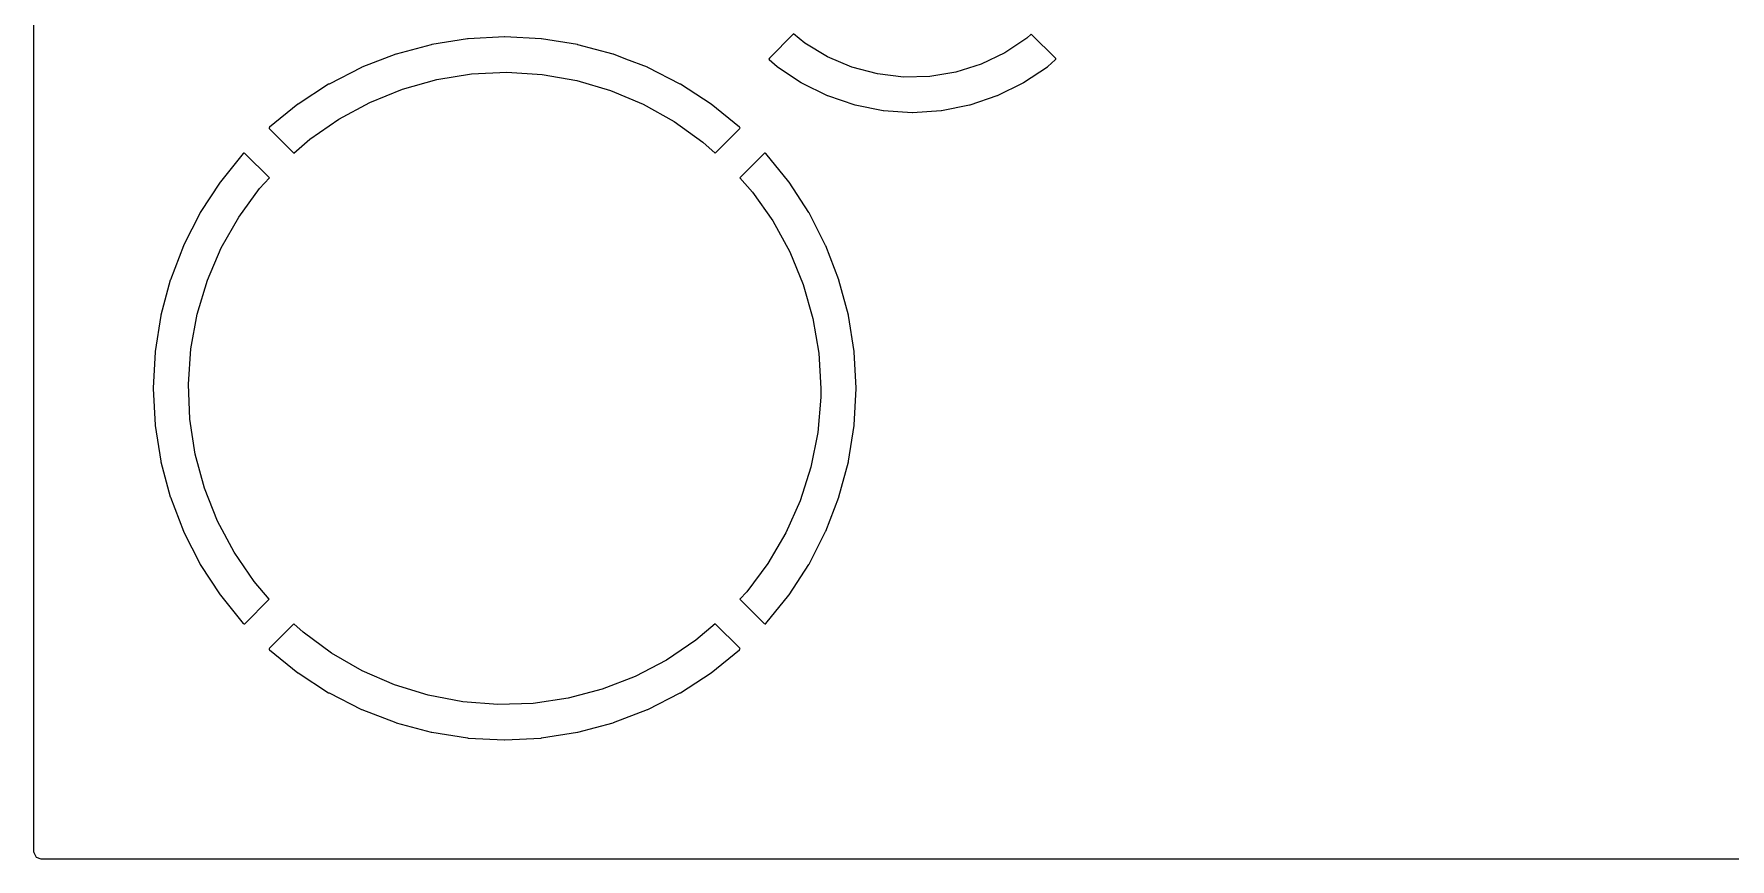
# Model space of a CAD drawing. Extents: x 5.26 to 6.44, y -4.92 to -3.34.
# Drawn here: x 5.257 to 5.939, y -4.923 to -4.592 of the extents above; entities that cross this region are included whole.
import ezdxf

# ---------------------------------------------------------------- set-up
doc = ezdxf.new("R2010")
doc.units = 0
doc.header["$MEASUREMENT"] = 0
doc.layers.add('BLACK', color=7, linetype='CONTINUOUS')

msp = doc.modelspace()

# ---------------------------------------------------------------- linework, layer by layer
at = {"layer": 'BLACK', "linetype": 'CONTINUOUS'}
for p, q in [((5.25748, -4.92006), (5.25748, -3.34794)), ((5.41708, -4.59594), (5.40295, -4.59973)), ((5.41723, -4.59591), (5.41708, -4.59594)), ((5.43167, -4.59362), (5.41723, -4.59591)), ((5.43182, -4.59361), (5.43167, -4.59362)), ((5.44642, -4.59284), (5.43182, -4.59361)), ((5.44658, -4.59284), (5.44642, -4.59284)), ((5.46118, -4.59361), (5.44658, -4.59284)), ((5.46133, -4.59362), (5.46118, -4.59361)), ((5.47577, -4.59591), (5.46133, -4.59362)), ((5.47592, -4.59594), (5.47577, -4.59591)), ((5.49005, -4.59973), (5.47592, -4.59594)), ((5.56255, -4.59161), (5.55287, -4.60129)), ((5.56715, -4.59536), (5.56255, -4.59161)), ((5.57623, -4.60083), (5.56715, -4.59536)), ((5.65625, -4.59326), (5.64744, -4.59915)), ((5.65805, -4.59165), (5.65625, -4.59326)), ((5.66784, -4.60143), (5.65805, -4.59165)), ((5.40281, -4.59977), (5.38916, -4.60501)), ((5.40295, -4.59973), (5.40281, -4.59977)), ((5.49019, -4.59977), (5.49005, -4.59973)), ((5.49515, -4.60168), (5.49019, -4.59977)), ((5.50384, -4.60501), (5.49515, -4.60168)), ((5.55287, -4.60129), (5.55269, -4.60168)), ((5.55269, -4.60168), (5.55274, -4.60187)), ((5.55274, -4.60187), (5.55593, -4.60467)), ((5.55593, -4.60467), (5.55608, -4.60479)), ((5.55608, -4.60479), (5.56562, -4.61116)), ((5.58599, -4.60496), (5.57623, -4.60083)), ((5.63789, -4.60373), (5.62779, -4.60693)), ((5.64744, -4.59915), (5.63789, -4.60373)), ((5.65494, -4.61116), (5.66448, -4.60479)), ((5.66448, -4.60479), (5.66463, -4.60467)), ((5.66463, -4.60467), (5.66767, -4.602)), ((5.66767, -4.602), (5.66785, -4.60168)), ((5.66787, -4.60163), (5.66784, -4.60143)), ((5.66785, -4.60168), (5.66787, -4.60163)), ((5.38902, -4.60508), (5.37599, -4.61172)), ((5.38916, -4.60501), (5.38902, -4.60508)), ((5.40557, -4.61378), (5.41923, -4.60996)), ((5.41923, -4.60996), (5.43322, -4.6077)), ((5.43322, -4.6077), (5.44739, -4.607)), ((5.44739, -4.607), (5.46154, -4.60789)), ((5.46154, -4.60789), (5.4755, -4.61036)), ((5.4755, -4.61036), (5.4891, -4.61436)), ((5.50398, -4.60508), (5.50384, -4.60501)), ((5.51701, -4.61172), (5.50398, -4.60508)), ((5.56562, -4.61116), (5.56579, -4.61126)), ((5.56579, -4.61126), (5.57607, -4.61633)), ((5.59623, -4.60767), (5.58599, -4.60496)), ((5.60675, -4.60892), (5.59623, -4.60767)), ((5.61734, -4.60867), (5.60675, -4.60892)), ((5.62779, -4.60693), (5.61734, -4.60867)), ((5.64449, -4.61633), (5.65477, -4.61126)), ((5.65477, -4.61126), (5.65494, -4.61116)), ((5.37585, -4.61179), (5.36359, -4.61976)), ((5.37599, -4.61172), (5.37585, -4.61179)), ((5.39243, -4.61909), (5.40557, -4.61378)), ((5.4891, -4.61436), (5.50217, -4.61985)), ((5.51715, -4.61179), (5.51701, -4.61172)), ((5.52941, -4.61976), (5.51715, -4.61179)), ((5.57607, -4.61633), (5.57625, -4.6164)), ((5.57625, -4.6164), (5.58711, -4.62009)), ((5.63345, -4.62009), (5.64431, -4.6164)), ((5.64431, -4.6164), (5.64449, -4.61633)), ((5.36347, -4.61985), (5.35212, -4.62904)), ((5.36359, -4.61976), (5.36347, -4.61985)), ((5.37995, -4.62583), (5.39243, -4.61909)), ((5.50217, -4.61985), (5.51455, -4.62677)), ((5.52953, -4.61985), (5.52941, -4.61976)), ((5.5409, -4.62905), (5.52953, -4.61985)), ((5.58711, -4.62009), (5.5873, -4.62014)), ((5.5873, -4.62014), (5.59855, -4.62238)), ((5.59855, -4.62238), (5.59874, -4.6224)), ((5.59874, -4.6224), (5.61018, -4.62315)), ((5.61018, -4.62315), (5.61038, -4.62315)), ((5.61038, -4.62315), (5.62182, -4.6224)), ((5.62182, -4.6224), (5.62201, -4.62238)), ((5.62201, -4.62238), (5.63326, -4.62014)), ((5.63326, -4.62014), (5.63345, -4.62009)), ((5.35212, -4.62904), (5.35195, -4.6294)), ((5.35195, -4.6294), (5.35201, -4.62963)), ((5.35201, -4.62963), (5.36191, -4.63953)), ((5.36831, -4.63392), (5.37995, -4.62583)), ((5.51455, -4.62677), (5.52608, -4.63502)), ((5.53109, -4.63953), (5.54087, -4.62975)), ((5.54087, -4.62975), (5.54104, -4.6294)), ((5.54099, -4.62913), (5.5409, -4.62905)), ((5.54105, -4.62936), (5.54099, -4.62913)), ((5.54104, -4.6294), (5.54105, -4.62936)), ((5.36191, -4.63953), (5.36831, -4.63392)), ((5.52608, -4.63502), (5.53109, -4.63953)), ((5.34155, -4.6396), (5.33235, -4.65097)), ((5.34163, -4.63951), (5.34155, -4.6396)), ((5.34187, -4.63945), (5.34163, -4.63951)), ((5.34225, -4.63963), (5.34187, -4.63945)), ((5.35203, -4.64941), (5.34225, -4.63963)), ((5.55087, -4.63951), (5.54097, -4.64941)), ((5.5511, -4.63945), (5.55087, -4.63951)), ((5.55146, -4.63962), (5.5511, -4.63945)), ((5.56065, -4.65097), (5.55146, -4.63962)), ((5.33226, -4.65109), (5.32429, -4.66335)), ((5.33235, -4.65097), (5.33226, -4.65109)), ((5.34808, -4.65373), (5.35203, -4.64941)), ((5.54097, -4.64941), (5.54603, -4.65511)), ((5.56074, -4.65109), (5.56065, -4.65097)), ((5.56871, -4.66335), (5.56074, -4.65109)), ((5.33975, -4.6652), (5.34808, -4.65373)), ((5.54603, -4.65511), (5.5542, -4.6667)), ((5.32422, -4.66349), (5.31758, -4.67652)), ((5.32429, -4.66335), (5.32422, -4.66349)), ((5.33274, -4.67753), (5.33975, -4.6652)), ((5.56878, -4.66349), (5.56871, -4.66335)), ((5.57542, -4.67652), (5.56878, -4.66349)), ((5.5542, -4.6667), (5.56103, -4.67913)), ((5.31751, -4.67666), (5.31227, -4.69031)), ((5.31758, -4.67652), (5.31751, -4.67666)), ((5.32716, -4.69056), (5.33274, -4.67753)), ((5.56103, -4.67913), (5.56644, -4.69223)), ((5.57549, -4.67666), (5.57542, -4.67652)), ((5.58073, -4.69031), (5.57549, -4.67666)), ((5.31223, -4.69045), (5.30844, -4.70458)), ((5.31227, -4.69031), (5.31223, -4.69045)), ((5.32306, -4.70414), (5.32716, -4.69056)), ((5.56644, -4.69223), (5.57034, -4.70586)), ((5.58077, -4.69045), (5.58073, -4.69031)), ((5.58456, -4.70458), (5.58077, -4.69045)), ((5.30841, -4.70473), (5.30612, -4.71917)), ((5.30844, -4.70458), (5.30841, -4.70473)), ((5.3205, -4.71808), (5.32306, -4.70414)), ((5.57034, -4.70586), (5.57271, -4.71984)), ((5.58459, -4.70473), (5.58456, -4.70458)), ((5.58688, -4.71917), (5.58459, -4.70473)), ((5.30611, -4.71932), (5.30534, -4.73392)), ((5.30612, -4.71917), (5.30611, -4.71932)), ((5.31951, -4.73223), (5.3205, -4.71808)), ((5.57271, -4.71984), (5.5735, -4.734)), ((5.58689, -4.71932), (5.58688, -4.71917)), ((5.58766, -4.73392), (5.58689, -4.71932)), ((5.30534, -4.73392), (5.30534, -4.73408)), ((5.30534, -4.73408), (5.30611, -4.74868)), ((5.32011, -4.74639), (5.31951, -4.73223)), ((5.5735, -4.734), (5.57345, -4.73755)), ((5.58689, -4.74868), (5.58766, -4.73408)), ((5.58766, -4.73408), (5.58766, -4.73392)), ((5.57345, -4.73755), (5.57226, -4.75167)), ((5.32228, -4.7604), (5.32011, -4.74639)), ((5.30611, -4.74868), (5.30612, -4.74883)), ((5.30612, -4.74883), (5.30841, -4.76327)), ((5.57226, -4.75167), (5.56951, -4.76558)), ((5.58459, -4.76327), (5.58688, -4.74883)), ((5.58688, -4.74883), (5.58689, -4.74868)), ((5.32599, -4.77409), (5.32228, -4.7604)), ((5.30841, -4.76327), (5.30844, -4.76342)), ((5.30844, -4.76342), (5.31223, -4.77755)), ((5.56951, -4.76558), (5.56522, -4.7791)), ((5.58077, -4.77755), (5.58456, -4.76342)), ((5.58456, -4.76342), (5.58459, -4.76327)), ((5.33121, -4.78727), (5.32599, -4.77409)), ((5.31223, -4.77755), (5.31227, -4.77769)), ((5.31227, -4.77769), (5.31751, -4.79134)), ((5.56522, -4.7791), (5.55946, -4.79205)), ((5.57549, -4.79134), (5.58073, -4.77769)), ((5.58073, -4.77769), (5.58077, -4.77755)), ((5.33787, -4.79979), (5.33121, -4.78727)), ((5.31751, -4.79134), (5.31758, -4.79148)), ((5.31758, -4.79148), (5.32422, -4.80451)), ((5.55946, -4.79205), (5.55228, -4.80428)), ((5.56878, -4.80451), (5.57542, -4.79148)), ((5.57542, -4.79148), (5.57549, -4.79134)), ((5.34588, -4.81149), (5.33787, -4.79979)), ((5.32422, -4.80451), (5.32429, -4.80465)), ((5.32429, -4.80465), (5.33226, -4.81691)), ((5.55228, -4.80428), (5.54379, -4.81563)), ((5.56074, -4.81691), (5.56871, -4.80465)), ((5.56871, -4.80465), (5.56878, -4.80451)), ((5.35202, -4.8186), (5.34588, -4.81149)), ((5.54379, -4.81563), (5.54099, -4.81861)), ((5.33226, -4.81691), (5.33235, -4.81703)), ((5.33235, -4.81703), (5.34154, -4.82838)), ((5.34213, -4.82849), (5.35202, -4.8186)), ((5.54099, -4.81861), (5.55075, -4.82837)), ((5.55145, -4.8284), (5.56065, -4.81703)), ((5.56065, -4.81703), (5.56074, -4.81691)), ((5.34154, -4.82838), (5.3419, -4.82855)), ((5.3419, -4.82855), (5.34213, -4.82849)), ((5.3619, -4.82848), (5.35213, -4.83825)), ((5.36555, -4.83186), (5.3619, -4.82848)), ((5.53112, -4.82849), (5.52328, -4.83516)), ((5.54099, -4.83837), (5.53112, -4.82849)), ((5.55075, -4.82837), (5.55113, -4.82855)), ((5.55113, -4.82855), (5.55137, -4.82849)), ((5.55137, -4.82849), (5.55145, -4.8284)), ((5.37696, -4.84027), (5.36555, -4.83186)), ((5.52328, -4.83516), (5.51153, -4.84309)), ((5.35213, -4.83825), (5.35195, -4.83864)), ((5.35195, -4.83864), (5.35201, -4.83887)), ((5.35201, -4.83887), (5.3521, -4.83895)), ((5.3521, -4.83895), (5.36347, -4.84815)), ((5.38924, -4.84736), (5.37696, -4.84027)), ((5.51153, -4.84309), (5.49896, -4.84966)), ((5.52953, -4.84815), (5.54088, -4.83896)), ((5.54088, -4.83896), (5.54104, -4.83864)), ((5.54105, -4.8386), (5.54099, -4.83837)), ((5.54104, -4.83864), (5.54105, -4.8386)), ((5.36347, -4.84815), (5.36359, -4.84824)), ((5.36359, -4.84824), (5.37585, -4.85621)), ((5.40223, -4.85303), (5.38924, -4.84736)), ((5.49896, -4.84966), (5.48575, -4.85478)), ((5.51715, -4.85621), (5.52941, -4.84824)), ((5.52941, -4.84824), (5.52953, -4.84815)), ((5.37585, -4.85621), (5.37599, -4.85628)), ((5.37599, -4.85628), (5.38902, -4.86292)), ((5.41578, -4.85723), (5.40223, -4.85303)), ((5.48575, -4.85478), (5.47204, -4.85841)), ((5.50398, -4.86292), (5.51701, -4.85628)), ((5.51701, -4.85628), (5.51715, -4.85621)), ((5.38902, -4.86292), (5.38916, -4.86299)), ((5.38916, -4.86299), (5.40281, -4.86823)), ((5.4297, -4.85988), (5.41578, -4.85723)), ((5.44384, -4.86097), (5.4297, -4.85988)), ((5.45801, -4.86048), (5.44384, -4.86097)), ((5.47204, -4.85841), (5.45801, -4.86048)), ((5.49019, -4.86823), (5.50384, -4.86299)), ((5.50384, -4.86299), (5.50398, -4.86292)), ((5.40281, -4.86823), (5.40295, -4.86827)), ((5.40295, -4.86827), (5.41708, -4.87206)), ((5.47592, -4.87206), (5.49005, -4.86827)), ((5.49005, -4.86827), (5.49019, -4.86823)), ((5.41708, -4.87206), (5.41723, -4.87209)), ((5.41723, -4.87209), (5.43167, -4.87438)), ((5.43167, -4.87438), (5.43182, -4.87439)), ((5.43182, -4.87439), (5.44642, -4.87516)), ((5.44642, -4.87516), (5.44658, -4.87516)), ((5.44658, -4.87516), (5.46118, -4.87439)), ((5.46118, -4.87439), (5.46133, -4.87438)), ((5.46133, -4.87438), (5.47577, -4.87209)), ((5.47577, -4.87209), (5.47592, -4.87206)), ((5.25753, -4.92057), (5.25748, -4.92006)), ((5.25854, -4.92232), (5.25753, -4.92057)), ((5.26044, -4.92302), (5.25854, -4.92232)), ((6.43256, -4.92302), (5.26044, -4.92302))]:
    msp.add_line(p, q, dxfattribs=at)

doc.saveas('drawing.dxf')
